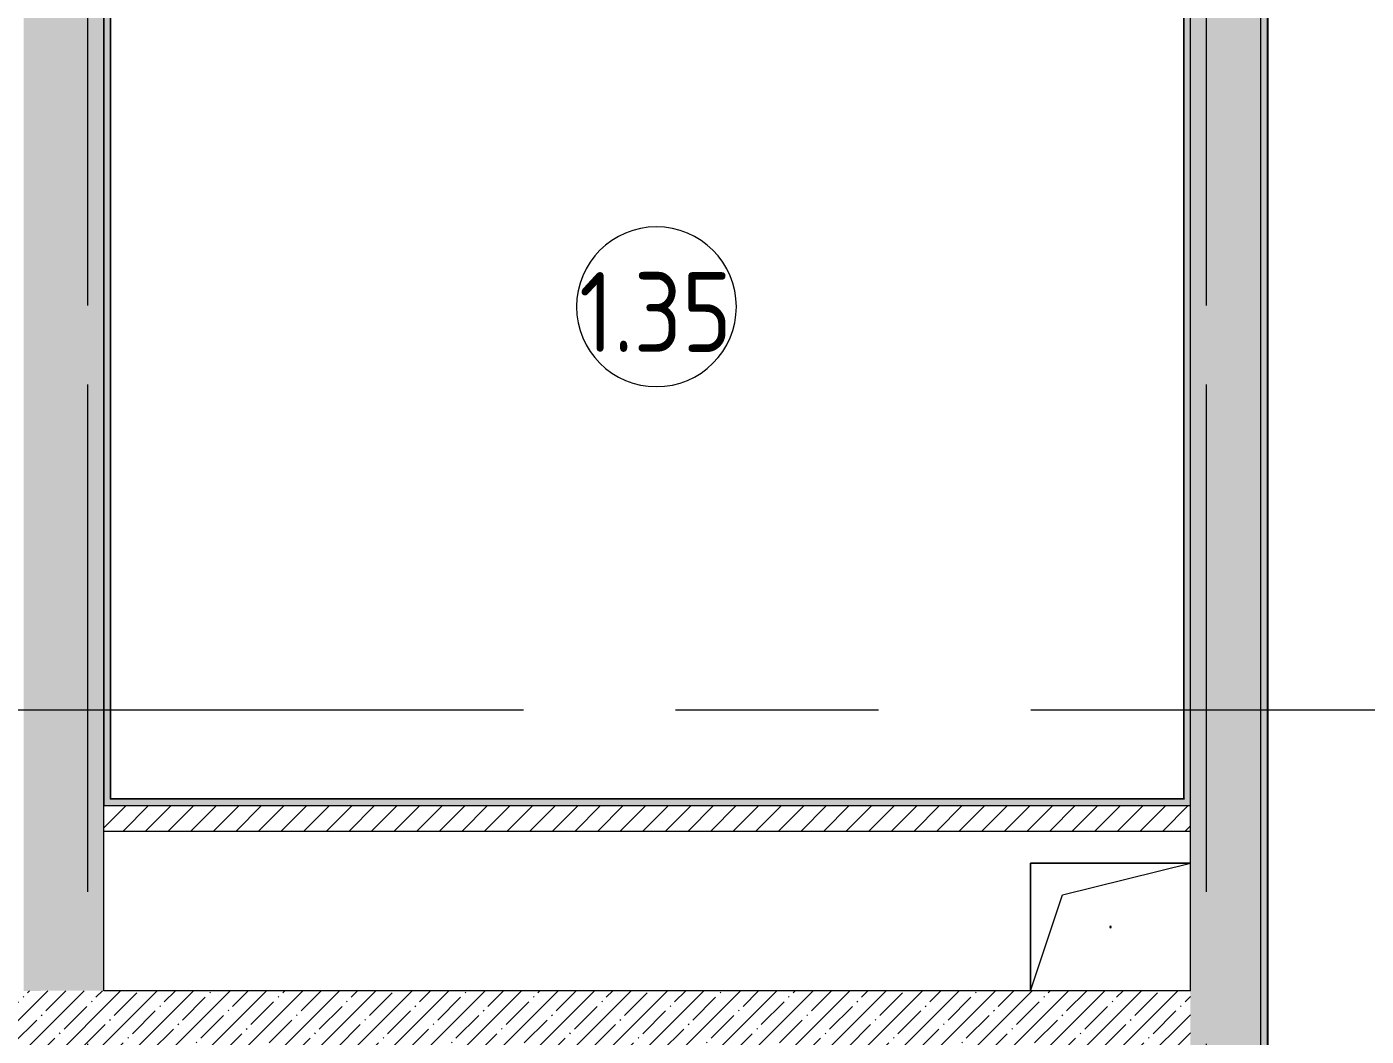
# Model space of a CAD drawing. Header units: millimetres. Extents: x 1322 to 199238, y -8553 to 29000.
# Drawn here: x 13638 to 17829, y 17128 to 20287 of the extents above; entities that cross this region are included whole.
import ezdxf

# ---------------------------------------------------------------- set-up
doc = ezdxf.new("R2010")
doc.units = ezdxf.units.MM
doc.linetypes.add('Осевая', pattern=[3175, 635, -476.25, 1587.5, -476.25])
for name, color, linetype, lineweight in [('A-AREA-IDEN', 7, 'Continuous', 9), ('A-GENM', 7, 'Continuous', 9), ('A-WALL', 7, 'Continuous', 9), ('I-WALL', 7, 'Continuous', 9), ('Оси', 7, 'Continuous', 9), ('Оси-2', 7, 'Осевая', 9)]:
    doc.layers.add(name, color=color, linetype=linetype, lineweight=lineweight)
doc.layers.add('A-WALL-1', color=7, linetype='Continuous', lineweight=9, true_color=0x3c3c3c)
doc.layers.add('A-WALL-FNSH-1', color=7, linetype='Continuous', lineweight=9, true_color=0x3c3c3c)
doc.styles.add('GOST Common_4', font='GOST_Common.ttf', dxfattribs={"width": 0.9, "height": 250})
pattern_1 = [(45, (-75531.33, 0), (-57.024626, 57.024626), []), (45, (-75474.3, 0), (-57.024626, 57.024626), [100.806, -20.161, 3.353, -16.808])]
pattern_2 = [(0, (-75531.326, 0), (121.92, 30.48), [10.058, -81.382, 10.058, -81.382, -487.68]), (0, (-75531.326, 0), (121.92, 30.48), [-182.88, 10.058, -172.822, 10.058, -81.382, -213.36]), (0, (-75531.326, 0), (121.92, 30.48), [-457.2, 10.058, -50.902, 10.058, -142.342]), (120, (-75485.606, 15.24), (-87.356454, 90.345817), [10.058, -81.382, 10.058, -81.382, -487.68]), (120, (-75485.606, 15.24), (-87.356454, 90.345817), [-182.88, 10.058, -172.822, 10.058, -81.382, -213.36]), (120, (-75485.606, 15.24), (-87.356454, 90.345817), [-457.2, 10.058, -50.902, 10.058, -142.342]), (240, (-75470.366, 76.2), (-34.563546, -120.825817), [10.058, -81.382, 10.058, -81.382, -487.68]), (240, (-75470.366, 76.2), (-34.563546, -120.825817), [-182.88, 10.058, -172.822, 10.058, -81.382, -213.36]), (240, (-75470.366, 76.2), (-34.563546, -120.825817), [-457.2, 10.058, -50.902, 10.058, -142.342])]

# ---------------------------------------------------------------- blocks, each defined once
blk = doc.blocks.new('GM_Отверстие прямоугольное _в плите_ - Отверстие-21716050-План размещения напольных электротехнических лючков и розеток 1 этажа в осях 23_1-33')
at = {"layer": 'A-GENM'}
for p, q in [((-250, -200), (-250, 200)), ((-250, 200), (250, 200)), ((250, 200), (-250, 200)), ((-250, 200), (-250, -200)), ((-150, 100), (250, 200)), ((-250, -200), (-150, 100))]:
    blk.add_line(p, q, dxfattribs=at)
for start, end in [(360, 180), (180, 360)]:
    blk.add_arc((0, 0), 2.5, start, end, dxfattribs=at)
blk = doc.blocks.new('Марка_Помещения - Номер-25198446-План размещения напольных электротехнических лючков и розеток 1 этажа в осях 23_1-33')
at = {"layer": 'A-AREA-IDEN'}
for start, end in [(360, 180), (180, 360)]:
    blk.add_arc((0, 0), 2.5, start, end, dxfattribs=at)

msp = doc.modelspace()

# ---------------------------------------------------------------- hatches: boundary and pattern name
at = {"layer": 'I-WALL'}
h = msp.add_hatch(dxfattribs=at)
h.set_pattern_fill('FP_2', color=256, style=0, pattern_type=2)
h.set_pattern_definition(pattern_1)
h.paths.add_polyline_path([(13669.6, 17270), (13878.7, 17270.3), (13878.7, 27100), (13628.7, 27100), (13628.7, 17270)])
h = msp.add_hatch(dxfattribs=at)
h.set_pattern_fill('FP_31', color=256, style=0, pattern_type=2)
h.set_pattern_definition(pattern_2)
h.paths.add_polyline_path([(13898.7, 17850), (13898.7, 26830), (13878.7, 26830), (13878.7, 17850)])
h = msp.add_hatch(dxfattribs=at)
h.set_pattern_fill('FP_31', color=256, style=0, pattern_type=2)
h.set_pattern_definition(pattern_2)
h.paths.add_polyline_path([(17258.7, 17870), (17278.7, 17870), (17278.7, 23350), (17258.7, 23350), (17258.7, 17871)])
h.paths.add_polyline_path([(17278.7, 25050), (17278.7, 26850), (17258.7, 26850), (17258.7, 25050)])
h = msp.add_hatch(dxfattribs=at)
h.set_pattern_fill('FP_2', color=256, style=0, pattern_type=2)
h.set_pattern_definition(pattern_1)
h.paths.add_polyline_path([(17278.7, 13620), (17498.7, 13620), (17498.7, 21150), (17278.7, 21150), (17278.7, 14834.4)])
h = msp.add_hatch(dxfattribs=at)
h.set_pattern_fill('FP_31', color=256, style=0, pattern_type=2)
h.set_pattern_definition(pattern_2)
h.paths.add_polyline_path([(17498.7, 13640), (17518.7, 13641), (17518.7, 21130), (17498.7, 21130), (17498.7, 14834.4)])
h = msp.add_hatch(dxfattribs=at)
h.set_pattern_fill('FP_31', color=256, style=0, pattern_type=2)
h.set_pattern_definition(pattern_2)
h.paths.add_polyline_path([(17278.7, 17850), (17278.7, 17870), (13898.7, 17870), (13898.7, 17850), (16994.7, 17850)])
h = msp.add_hatch(dxfattribs=at)
h.set_pattern_fill('FP_3', color=256, style=0, pattern_type=2)
h.set_pattern_definition([(45, (-75531.326, 0), (-35.35534, 35.35534), [])])
h.paths.add_polyline_path([(17278.7, 17770), (17278.7, 17850), (13878.7, 17850), (13878.7, 17770), (16994.7, 17770)])
h = msp.add_hatch(dxfattribs=at)
h.set_pattern_fill('FP_2', color=256, style=0, pattern_type=2)
h.set_pattern_definition(pattern_1)
h.paths.add_polyline_path([(16994.7, 17050), (17278.7, 17050), (17278.7, 17270), (10958.7, 17270), (10958.7, 17050), (15664.7, 17050)])

# ---------------------------------------------------------------- linework, layer by layer
at = {"layer": 'A-WALL'}
for p, q in [((13898.7, 26830), (13898.7, 17870)), ((13899.7, 17871), (13898.7, 17871)), ((17258.7, 17870), (13898.7, 17870)), ((17257.7, 17871), (17258.7, 17871))]:
    msp.add_line(p, q, dxfattribs=at)
at = {"layer": 'A-WALL-1'}
for p, q in [((13878.7, 17270), (13878.7, 26850)), ((13878.7, 26850), (13878.7, 17850)), ((17278.7, 17270), (17278.7, 23350)), ((17498.7, 13620), (17498.7, 21150)), ((17258.7, 17871), (17258.7, 17870)), ((13878.7, 17850), (13878.7, 17850)), ((13878.7, 17850), (17278.7, 17850)), ((13878.7, 17770), (17278.7, 17770)), ((17278.7, 17270), (13878.7, 17270))]:
    msp.add_line(p, q, dxfattribs=at)
at = {"layer": 'A-WALL-FNSH-1'}
for p, q in [((17258.7, 17871), (17258.7, 23350)), ((17518.7, 21130), (17518.7, 13653)), ((17257.7, 17872), (17257.7, 17871))]:
    msp.add_line(p, q, dxfattribs=at)
at = {"layer": 'I-WALL'}
for p, q in [((17257.7, 17872), (17257.7, 26412.5)), ((17519.7, 13630), (17519.7, 21130)), ((17520.7, 21130), (17520.7, 13630)), ((13899.7, 21003.1), (13899.7, 17870.5)), ((13898.7, 17872), (17257.7, 17872)), ((13899.7, 17870.5), (13898.7, 17870.5)), ((17257.7, 17871), (13899.7, 17871))]:
    msp.add_line(p, q, dxfattribs=at)
at = {"layer": 'Оси'}
for p, q in [((13828.7, 19415.1), (13828.7, 21915.1)), ((17328.7, 19415.1), (17328.7, 21915.1))]:
    msp.add_line(p, q, dxfattribs=at)
at = {"layer": 'Оси-2'}
for p, q in [((13828.7, 593.7), (13828.7, 19415.1)), ((17328.7, 593.7), (17328.7, 19415.1)), ((9318.1, 18150), (47228.7, 18150))]:
    msp.add_line(p, q, dxfattribs=at)

# ---------------------------------------------------------------- block references
at = {"layer": 'A-AREA-IDEN', "xscale": 99.99999999999993, "yscale": 99.99999999999993, "zscale": 99.99999999999993}
msp.add_blockref('Марка_Помещения - Номер-25198446-План размещения напольных электротехнических лючков и розеток 1 этажа в осях 23_1-33', (15608.2, 19411.1), dxfattribs=at)
at = {"layer": 'A-GENM'}
msp.add_blockref('GM_Отверстие прямоугольное _в плите_ - Отверстие-21716050-План размещения напольных электротехнических лючков и розеток 1 этажа в осях 23_1-33', (17028.7, 17470), dxfattribs=at)

# ---------------------------------------------------------------- texts
at = {"layer": 'A-AREA-IDEN', "insert": (15366.3, 19519.7), "char_height": 250, "width": 606.076, "attachment_point": 1, "style": 'GOST Common_4'}
msp.add_mtext('1.35', dxfattribs=at)

doc.saveas('drawing.dxf')
